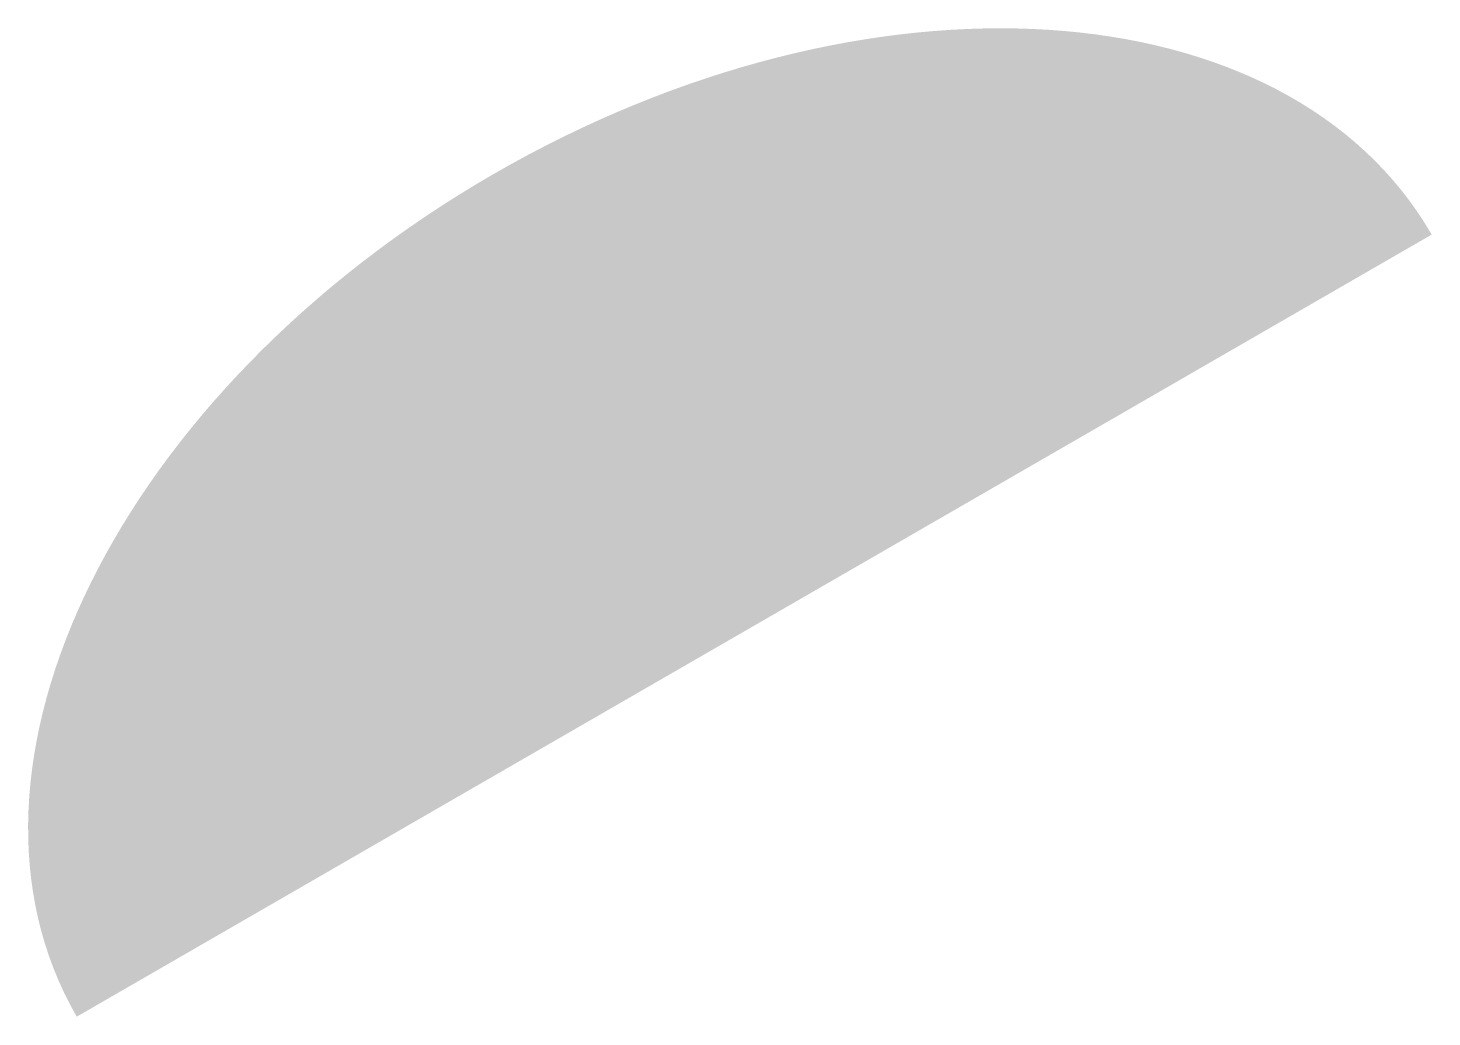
# Model space of a CAD drawing. Header units: metres. Extents: x 7.22 to 12.6, y 3.5 to 7.29.
import ezdxf

# ---------------------------------------------------------------- set-up
doc = ezdxf.new("R2010")
doc.units = ezdxf.units.M

msp = doc.modelspace()

# ---------------------------------------------------------------- hatches: boundary and pattern name
h = msp.add_hatch(color=7)
h.dxf.hatch_style = 1
edge = h.paths.add_edge_path()
edge.add_ellipse((10, 5), major_axis=(2.5981, 1.5), ratio=0.666667, start_angle=0, end_angle=180)
edge.add_line((7.4019, 3.5), (12.5981, 6.5))

doc.saveas('drawing.dxf')
